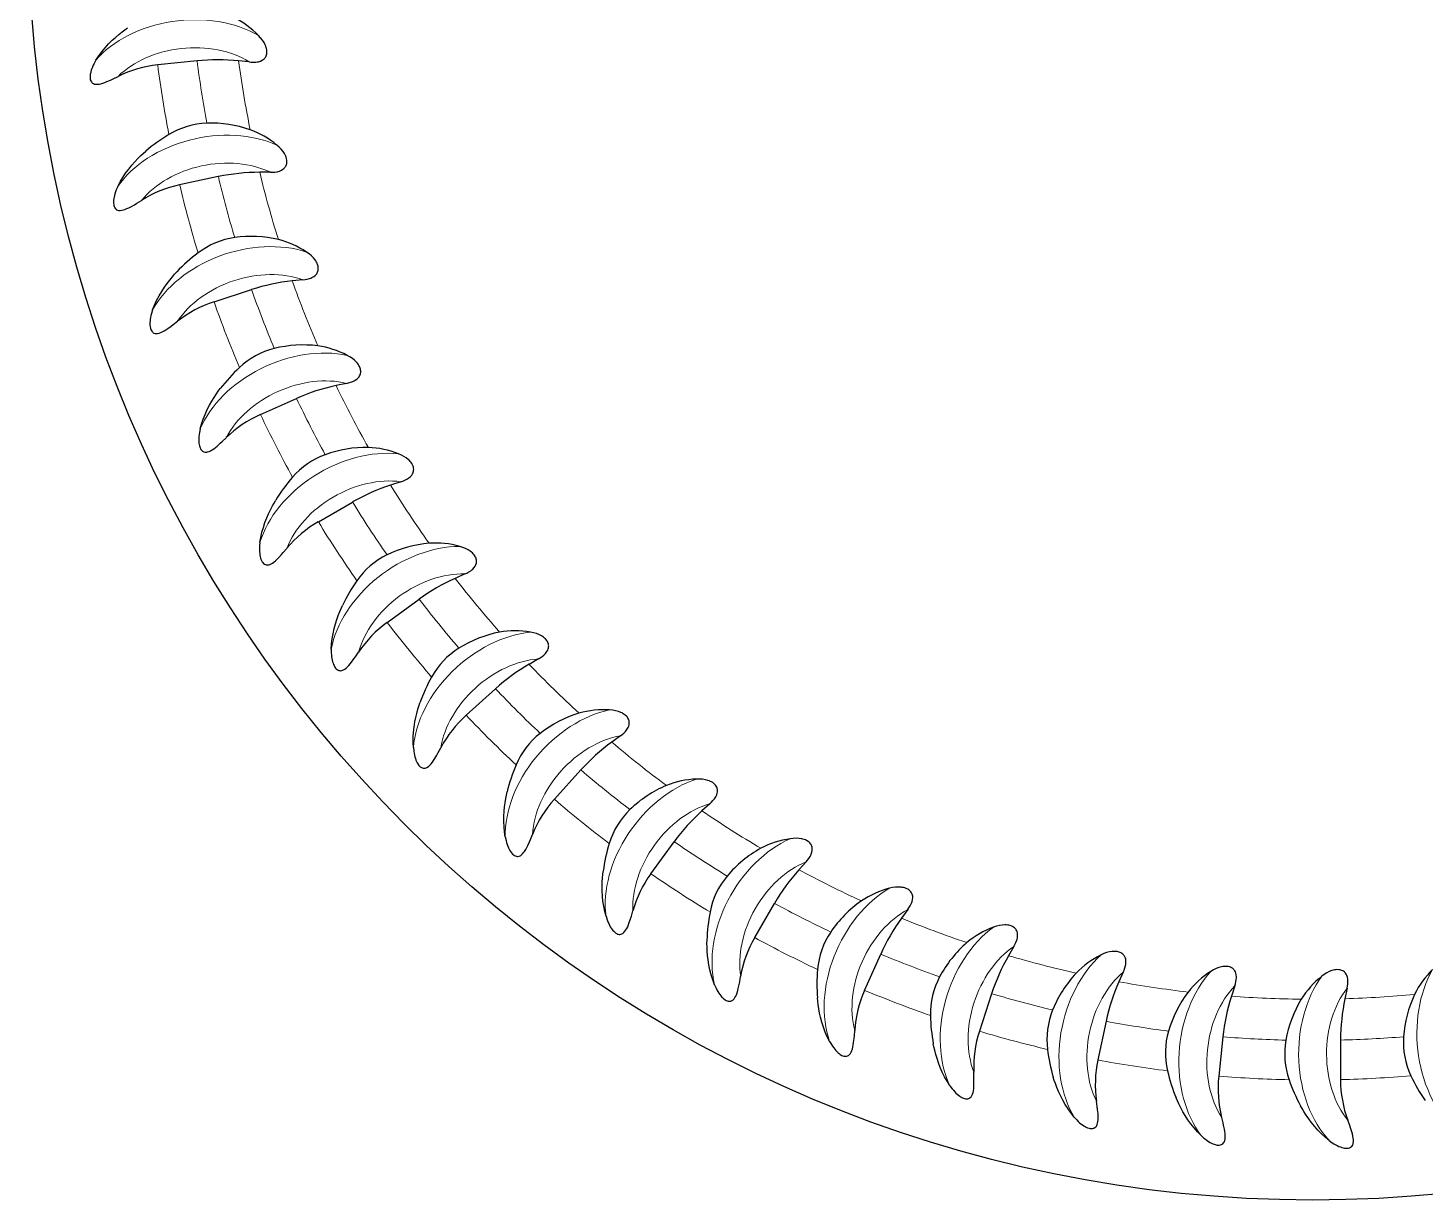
# Model space of a CAD drawing. Extents: x 197 to 920, y -77 to 441.
# Drawn here: x 855.43 to 890.78, y 156.64 to 186.3 of the extents above; entities that cross this region are included whole.
import ezdxf

# ---------------------------------------------------------------- set-up
doc = ezdxf.new("R2010")
doc.units = 0
doc.header["$LTSCALE"] = 7
doc.header["$MEASUREMENT"] = 0
doc.layers.add('8', color=250, linetype='CONTINUOUS', lineweight=15)

msp = doc.modelspace()

# ---------------------------------------------------------------- linework, layer by layer
at = {"layer": '8', "lineweight": 30, "ltscale": 0.025007}
for p, q in [((859.711, 185.467), (858.716, 185.362)), ((860.141, 179.37), (861.092, 179.679)), ((861.315, 176.518), (862.229, 176.925)), ((862.78, 173.805), (863.647, 174.305)), ((864.521, 171.26), (865.331, 171.848)), ((866.519, 168.911), (867.262, 169.58)), ((868.751, 166.783), (869.421, 167.526)), ((871.194, 164.9), (871.782, 165.71)), ((873.82, 163.283), (874.32, 164.15)), ((876.6, 161.95), (877.007, 162.864)), ((879.814, 161.865), (879.505, 160.914)), ((882.71, 161.166), (882.502, 160.188)), ((885.663, 160.773), (885.558, 159.779))]:
    msp.add_line(p, q, dxfattribs=at)
at = {"layer": '8', "lineweight": 30, "ltscale": 0.006776}
for p, q in [((861.032, 185.439), (860.762, 185.467)), ((861.567, 182.647), (861.296, 182.647)), ((862.39, 179.927), (862.121, 179.898)), ((863.494, 177.307), (863.229, 177.25)), ((864.865, 174.817), (864.607, 174.733)), ((866.489, 172.484), (866.241, 172.374)), ((868.348, 170.334), (868.113, 170.198)), ((870.421, 168.39), (870.202, 168.23)), ((872.686, 166.673), (872.485, 166.491)), ((875.119, 165.202), (874.938, 165.001)), ((880.377, 163.061), (880.241, 162.826)), ((885.965, 162.06), (885.881, 161.802)), ((888.806, 162.003), (888.751, 161.737))]:
    msp.add_line(p, q, dxfattribs=at)
at = {"layer": '8', "lineweight": 30, "ltscale": 0.025008}
for p, q in [((860.25, 182.537), (859.271, 182.329)), ((888.641, 160.691), (888.641, 159.691))]:
    msp.add_line(p, q, dxfattribs=at)
at = {"layer": '8', "lineweight": 30, "ltscale": 0.006777}
for p, q in [((877.692, 163.994), (877.533, 163.774)), ((883.144, 162.414), (883.035, 162.166))]:
    msp.add_line(p, q, dxfattribs=at)
at = {"layer": '8', "lineweight": 30}
for points in [[(857.155, 185.485), (857.227, 185.593), (857.304, 185.698), (857.387, 185.798), (857.475, 185.895), (857.568, 185.987), (857.649, 186.061), (857.733, 186.133), (857.819, 186.201), (857.885, 186.251), (857.953, 186.299)], [(861.032, 185.439), (861.085, 185.435), (861.142, 185.433), (861.202, 185.436), (861.233, 185.44), (861.263, 185.446), (861.315, 185.461), (861.356, 185.481), (861.384, 185.499), (861.406, 185.518), (861.423, 185.535), (861.436, 185.552), (861.449, 185.572), (861.458, 185.592), (861.467, 185.618), (861.474, 185.644), (861.477, 185.669), (861.478, 185.694), (861.475, 185.744), (861.469, 185.776), (861.461, 185.807), (861.45, 185.839), (861.437, 185.87), (861.406, 185.931), (861.367, 185.991), (861.321, 186.05), (861.268, 186.108)], [(857.155, 185.485), (857.108, 185.403), (857.085, 185.358), (857.064, 185.311), (857.047, 185.271), (857.033, 185.229), (857.022, 185.19), (857.013, 185.15), (857.007, 185.119), (857.004, 185.086), (857.004, 185.037), (857.007, 185.013), (857.012, 184.989), (857.023, 184.959), (857.038, 184.932), (857.051, 184.917), (857.065, 184.905), (857.089, 184.89), (857.115, 184.881), (857.135, 184.877), (857.155, 184.875), (857.195, 184.875), (857.235, 184.88), (857.275, 184.888), (857.327, 184.903), (857.379, 184.921), (857.431, 184.941), (857.526, 184.982), (857.588, 185.012), (857.713, 185.072)], [(857.706, 182.288), (857.766, 182.403), (857.832, 182.515), (857.904, 182.624), (857.982, 182.729), (858.065, 182.83), (858.137, 182.913), (858.213, 182.992), (858.292, 183.07), (858.352, 183.126), (858.415, 183.181)], [(861.567, 182.647), (861.62, 182.649), (861.677, 182.653), (861.736, 182.663), (861.767, 182.67), (861.796, 182.679), (861.846, 182.699), (861.885, 182.723), (861.911, 182.744), (861.931, 182.765), (861.945, 182.784), (861.957, 182.802), (861.967, 182.823), (861.974, 182.844), (861.981, 182.871), (861.984, 182.897), (861.985, 182.923), (861.984, 182.948), (861.975, 182.997), (861.966, 183.028), (861.955, 183.058), (861.941, 183.089), (861.925, 183.119), (861.887, 183.176), (861.843, 183.231), (861.791, 183.285), (861.732, 183.337)], [(857.706, 182.288), (857.668, 182.202), (857.65, 182.154), (857.633, 182.106), (857.621, 182.063), (857.611, 182.02), (857.604, 181.98), (857.599, 181.94), (857.598, 181.908), (857.598, 181.876), (857.603, 181.827), (857.608, 181.803), (857.616, 181.78), (857.629, 181.751), (857.648, 181.726), (857.662, 181.712), (857.678, 181.701), (857.703, 181.69), (857.729, 181.683), (857.749, 181.681), (857.769, 181.681), (857.809, 181.685), (857.849, 181.694), (857.888, 181.707), (857.938, 181.727), (857.988, 181.75), (858.038, 181.776), (858.128, 181.827), (858.186, 181.862), (858.304, 181.936)], [(862.39, 179.927), (862.443, 179.934), (862.499, 179.944), (862.557, 179.96), (862.587, 179.97), (862.615, 179.982), (862.662, 180.008), (862.699, 180.035), (862.722, 180.059), (862.74, 180.081), (862.753, 180.102), (862.762, 180.122), (862.77, 180.144), (862.775, 180.165), (862.779, 180.192), (862.779, 180.219), (862.778, 180.244), (862.773, 180.269), (862.76, 180.318), (862.748, 180.347), (862.733, 180.376), (862.716, 180.405), (862.697, 180.433), (862.654, 180.486), (862.604, 180.536), (862.546, 180.584), (862.482, 180.63)], [(858.588, 179.166), (858.636, 179.287), (858.69, 179.405), (858.75, 179.52), (858.817, 179.633), (858.888, 179.743), (858.952, 179.832), (859.019, 179.919), (859.089, 180.004), (859.143, 180.067), (859.2, 180.128)], [(858.588, 179.166), (858.559, 179.076), (858.546, 179.027), (858.535, 178.977), (858.528, 178.934), (858.522, 178.89), (858.519, 178.849), (858.519, 178.809), (858.52, 178.777), (858.524, 178.745), (858.534, 178.696), (858.542, 178.673), (858.551, 178.651), (858.568, 178.624), (858.589, 178.601), (858.605, 178.589), (858.621, 178.579), (858.648, 178.571), (858.675, 178.567), (858.695, 178.567), (858.715, 178.569), (858.754, 178.577), (858.793, 178.59), (858.83, 178.607), (858.878, 178.632), (858.925, 178.66), (858.972, 178.691), (859.056, 178.751), (859.11, 178.793), (859.22, 178.878)], [(863.494, 177.307), (863.546, 177.32), (863.6, 177.336), (863.656, 177.357), (863.685, 177.371), (863.711, 177.386), (863.756, 177.416), (863.789, 177.447), (863.81, 177.473), (863.825, 177.498), (863.836, 177.519), (863.843, 177.54), (863.849, 177.563), (863.852, 177.585), (863.852, 177.612), (863.85, 177.638), (863.846, 177.664), (863.839, 177.688), (863.82, 177.734), (863.805, 177.763), (863.788, 177.79), (863.768, 177.817), (863.746, 177.843), (863.697, 177.891), (863.642, 177.936), (863.58, 177.977), (863.512, 178.016)], [(859.792, 176.153), (859.827, 176.278), (859.868, 176.401), (859.916, 176.523), (859.97, 176.642), (860.03, 176.758), (860.084, 176.854), (860.141, 176.947), (860.202, 177.039), (860.25, 177.107), (860.299, 177.174)], [(859.792, 176.153), (859.772, 176.061), (859.765, 176.01), (859.759, 175.96), (859.756, 175.916), (859.755, 175.872), (859.756, 175.831), (859.76, 175.791), (859.765, 175.759), (859.772, 175.727), (859.787, 175.68), (859.797, 175.658), (859.809, 175.637), (859.829, 175.612), (859.852, 175.591), (859.869, 175.581), (859.886, 175.573), (859.913, 175.567), (859.94, 175.566), (859.961, 175.568), (859.98, 175.572), (860.018, 175.585), (860.055, 175.602), (860.091, 175.622), (860.136, 175.653), (860.18, 175.686), (860.223, 175.721), (860.3, 175.79), (860.35, 175.837), (860.45, 175.933)], [(864.865, 174.817), (864.915, 174.835), (864.968, 174.857), (865.021, 174.884), (865.048, 174.901), (865.073, 174.918), (865.114, 174.953), (865.144, 174.987), (865.162, 175.015), (865.175, 175.042), (865.183, 175.064), (865.188, 175.085), (865.191, 175.109), (865.192, 175.131), (865.19, 175.158), (865.185, 175.184), (865.178, 175.209), (865.168, 175.232), (865.145, 175.276), (865.127, 175.303), (865.107, 175.328), (865.084, 175.353), (865.06, 175.376), (865.006, 175.419), (864.947, 175.458), (864.881, 175.493), (864.809, 175.524)], [(861.304, 173.282), (861.326, 173.411), (861.354, 173.538), (861.389, 173.663), (861.43, 173.787), (861.477, 173.909), (861.521, 174.01), (861.568, 174.109), (861.619, 174.207), (861.66, 174.28), (861.702, 174.351)], [(861.304, 173.282), (861.294, 173.189), (861.292, 173.138), (861.291, 173.087), (861.293, 173.043), (861.297, 172.999), (861.302, 172.959), (861.31, 172.919), (861.318, 172.888), (861.328, 172.857), (861.348, 172.812), (861.361, 172.791), (861.375, 172.771), (861.397, 172.748), (861.422, 172.73), (861.44, 172.722), (861.458, 172.716), (861.486, 172.713), (861.513, 172.715), (861.533, 172.719), (861.552, 172.725), (861.589, 172.741), (861.624, 172.762), (861.657, 172.786), (861.698, 172.821), (861.739, 172.858), (861.778, 172.898), (861.848, 172.974), (861.892, 173.026), (861.982, 173.133)], [(866.489, 172.484), (866.537, 172.507), (866.587, 172.535), (866.638, 172.568), (866.662, 172.586), (866.685, 172.606), (866.722, 172.646), (866.749, 172.683), (866.764, 172.713), (866.774, 172.74), (866.779, 172.763), (866.782, 172.785), (866.783, 172.808), (866.781, 172.83), (866.776, 172.857), (866.769, 172.883), (866.759, 172.906), (866.747, 172.929), (866.719, 172.97), (866.699, 172.995), (866.676, 173.018), (866.651, 173.04), (866.624, 173.061), (866.567, 173.098), (866.503, 173.13), (866.434, 173.158), (866.359, 173.182)], [(863.108, 170.586), (863.116, 170.716), (863.131, 170.845), (863.153, 170.973), (863.181, 171.101), (863.215, 171.227), (863.248, 171.332), (863.284, 171.436), (863.325, 171.538), (863.358, 171.615), (863.392, 171.69)], [(868.348, 170.334), (868.393, 170.362), (868.44, 170.394), (868.487, 170.432), (868.509, 170.454), (868.53, 170.476), (868.563, 170.519), (868.585, 170.558), (868.597, 170.59), (868.604, 170.618), (868.607, 170.642), (868.608, 170.663), (868.606, 170.687), (868.602, 170.709), (868.594, 170.735), (868.584, 170.759), (868.572, 170.782), (868.558, 170.803), (868.526, 170.841), (868.503, 170.864), (868.478, 170.884), (868.451, 170.903), (868.422, 170.921), (868.361, 170.952), (868.295, 170.978), (868.223, 170.998), (868.146, 171.014)], [(863.108, 170.586), (863.108, 170.491), (863.111, 170.441), (863.116, 170.39), (863.122, 170.346), (863.13, 170.303), (863.14, 170.264), (863.152, 170.225), (863.163, 170.195), (863.177, 170.165), (863.201, 170.123), (863.216, 170.103), (863.232, 170.085), (863.256, 170.064), (863.283, 170.049), (863.302, 170.042), (863.321, 170.039), (863.348, 170.038), (863.375, 170.043), (863.394, 170.049), (863.413, 170.057), (863.448, 170.077), (863.48, 170.102), (863.51, 170.129), (863.548, 170.168), (863.584, 170.209), (863.619, 170.253), (863.681, 170.336), (863.72, 170.392), (863.798, 170.508)], [(865.184, 168.093), (865.178, 168.222), (865.18, 168.352), (865.188, 168.483), (865.202, 168.612), (865.223, 168.742), (865.245, 168.849), (865.271, 168.956), (865.3, 169.062), (865.324, 169.142), (865.351, 169.221)], [(870.421, 168.39), (870.463, 168.422), (870.507, 168.46), (870.549, 168.502), (870.57, 168.526), (870.588, 168.55), (870.616, 168.596), (870.634, 168.638), (870.643, 168.67), (870.647, 168.699), (870.647, 168.723), (870.646, 168.745), (870.641, 168.768), (870.635, 168.789), (870.625, 168.814), (870.612, 168.838), (870.598, 168.859), (870.582, 168.878), (870.546, 168.913), (870.52, 168.933), (870.493, 168.95), (870.464, 168.967), (870.434, 168.982), (870.37, 169.006), (870.301, 169.024), (870.227, 169.037), (870.149, 169.045)], [(865.184, 168.093), (865.194, 167.999), (865.202, 167.948), (865.212, 167.898), (865.223, 167.856), (865.236, 167.814), (865.249, 167.776), (865.265, 167.738), (865.28, 167.709), (865.296, 167.681), (865.325, 167.642), (865.342, 167.623), (865.36, 167.607), (865.386, 167.589), (865.414, 167.577), (865.433, 167.572), (865.453, 167.57), (865.48, 167.573), (865.506, 167.58), (865.525, 167.589), (865.542, 167.599), (865.575, 167.622), (865.604, 167.65), (865.632, 167.68), (865.666, 167.723), (865.697, 167.768), (865.727, 167.815), (865.779, 167.904), (865.813, 167.964), (865.878, 168.087)], [(872.686, 166.673), (872.725, 166.71), (872.764, 166.751), (872.802, 166.798), (872.82, 166.823), (872.836, 166.85), (872.859, 166.898), (872.872, 166.942), (872.878, 166.975), (872.878, 167.004), (872.877, 167.028), (872.873, 167.049), (872.866, 167.072), (872.858, 167.092), (872.845, 167.116), (872.83, 167.138), (872.813, 167.158), (872.795, 167.176), (872.756, 167.206), (872.728, 167.223), (872.7, 167.238), (872.669, 167.251), (872.637, 167.263), (872.571, 167.28), (872.501, 167.292), (872.426, 167.297), (872.347, 167.296)], [(867.509, 165.83), (867.49, 165.958), (867.478, 166.088), (867.472, 166.218), (867.473, 166.349), (867.48, 166.48), (867.49, 166.589), (867.505, 166.698), (867.523, 166.807), (867.539, 166.888), (867.557, 166.969)], [(867.509, 165.83), (867.529, 165.738), (867.542, 165.688), (867.557, 165.64), (867.572, 165.598), (867.59, 165.558), (867.607, 165.521), (867.627, 165.486), (867.644, 165.459), (867.663, 165.433), (867.696, 165.396), (867.715, 165.38), (867.734, 165.366), (867.762, 165.35), (867.792, 165.341), (867.812, 165.338), (867.831, 165.339), (867.858, 165.344), (867.883, 165.354), (867.901, 165.364), (867.917, 165.376), (867.947, 165.403), (867.973, 165.434), (867.998, 165.467), (868.027, 165.513), (868.053, 165.561), (868.078, 165.611), (868.121, 165.705), (868.148, 165.768), (868.2, 165.897)], [(875.119, 165.202), (875.153, 165.243), (875.188, 165.288), (875.221, 165.339), (875.236, 165.366), (875.249, 165.394), (875.267, 165.444), (875.275, 165.489), (875.277, 165.523), (875.275, 165.552), (875.271, 165.575), (875.265, 165.596), (875.256, 165.618), (875.245, 165.637), (875.23, 165.66), (875.212, 165.68), (875.194, 165.698), (875.174, 165.713), (875.132, 165.74), (875.103, 165.754), (875.073, 165.766), (875.041, 165.776), (875.008, 165.784), (874.94, 165.794), (874.869, 165.798), (874.795, 165.795), (874.717, 165.786)], [(870.058, 163.823), (870.026, 163.948), (870, 164.076), (869.981, 164.205), (869.968, 164.335), (869.961, 164.466), (869.96, 164.575), (869.963, 164.685), (869.97, 164.795), (869.977, 164.878), (869.987, 164.961)], [(877.692, 163.994), (877.722, 164.038), (877.752, 164.087), (877.779, 164.14), (877.791, 164.169), (877.801, 164.198), (877.813, 164.25), (877.817, 164.296), (877.816, 164.329), (877.811, 164.358), (877.804, 164.38), (877.795, 164.401), (877.784, 164.421), (877.772, 164.44), (877.754, 164.461), (877.735, 164.479), (877.715, 164.494), (877.693, 164.508), (877.648, 164.53), (877.618, 164.541), (877.587, 164.549), (877.554, 164.556), (877.521, 164.561), (877.452, 164.564), (877.381, 164.56), (877.307, 164.55), (877.23, 164.533)], [(870.058, 163.823), (870.087, 163.733), (870.105, 163.685), (870.126, 163.639), (870.145, 163.599), (870.166, 163.561), (870.188, 163.526), (870.211, 163.493), (870.231, 163.468), (870.253, 163.444), (870.29, 163.411), (870.31, 163.397), (870.331, 163.384), (870.36, 163.372), (870.391, 163.366), (870.41, 163.365), (870.429, 163.368), (870.456, 163.376), (870.48, 163.389), (870.496, 163.401), (870.511, 163.414), (870.538, 163.444), (870.561, 163.477), (870.582, 163.512), (870.606, 163.561), (870.627, 163.612), (870.647, 163.664), (870.68, 163.762), (870.7, 163.828), (870.738, 163.961)], [(880.377, 163.061), (880.402, 163.108), (880.427, 163.16), (880.448, 163.216), (880.457, 163.246), (880.464, 163.275), (880.471, 163.329), (880.47, 163.374), (880.465, 163.407), (880.457, 163.435), (880.448, 163.457), (880.437, 163.477), (880.424, 163.496), (880.41, 163.513), (880.39, 163.532), (880.369, 163.548), (880.347, 163.561), (880.324, 163.573), (880.278, 163.59), (880.246, 163.597), (880.215, 163.603), (880.181, 163.606), (880.147, 163.607), (880.079, 163.603), (880.009, 163.592), (879.936, 163.574), (879.862, 163.549)], [(872.803, 162.093), (872.757, 162.215), (872.718, 162.339), (872.686, 162.465), (872.659, 162.593), (872.639, 162.722), (872.627, 162.831), (872.618, 162.941), (872.613, 163.051), (872.612, 163.134), (872.613, 163.217)], [(883.144, 162.414), (883.165, 162.463), (883.184, 162.517), (883.199, 162.575), (883.205, 162.606), (883.209, 162.636), (883.21, 162.69), (883.205, 162.735), (883.196, 162.768), (883.185, 162.795), (883.174, 162.816), (883.161, 162.834), (883.146, 162.851), (883.13, 162.867), (883.108, 162.884), (883.086, 162.897), (883.063, 162.908), (883.039, 162.917), (882.991, 162.929), (882.959, 162.934), (882.927, 162.936), (882.893, 162.935), (882.859, 162.933), (882.792, 162.922), (882.723, 162.904), (882.653, 162.878), (882.581, 162.845)], [(872.803, 162.093), (872.841, 162.007), (872.864, 161.961), (872.889, 161.917), (872.913, 161.88), (872.938, 161.844), (872.963, 161.812), (872.99, 161.781), (873.012, 161.758), (873.036, 161.736), (873.076, 161.708), (873.097, 161.695), (873.12, 161.685), (873.15, 161.677), (873.181, 161.673), (873.201, 161.675), (873.219, 161.679), (873.245, 161.69), (873.267, 161.705), (873.282, 161.719), (873.296, 161.734), (873.32, 161.766), (873.339, 161.802), (873.356, 161.839), (873.375, 161.89), (873.391, 161.943), (873.405, 161.997), (873.427, 162.098), (873.44, 162.165), (873.464, 162.302)], [(885.965, 162.06), (885.98, 162.111), (885.993, 162.167), (886.002, 162.226), (886.005, 162.257), (886.006, 162.288), (886.001, 162.341), (885.991, 162.386), (885.979, 162.417), (885.965, 162.443), (885.952, 162.462), (885.938, 162.479), (885.921, 162.495), (885.903, 162.509), (885.88, 162.523), (885.856, 162.534), (885.832, 162.543), (885.807, 162.549), (885.758, 162.556), (885.726, 162.557), (885.694, 162.556), (885.66, 162.552), (885.627, 162.546), (885.561, 162.528), (885.494, 162.503), (885.427, 162.47), (885.36, 162.43)], [(888.806, 162.003), (888.816, 162.055), (888.824, 162.112), (888.827, 162.172), (888.826, 162.203), (888.823, 162.233), (888.814, 162.286), (888.799, 162.329), (888.784, 162.359), (888.767, 162.383), (888.752, 162.401), (888.736, 162.416), (888.717, 162.431), (888.699, 162.442), (888.674, 162.454), (888.649, 162.463), (888.624, 162.469), (888.599, 162.473), (888.549, 162.475), (888.517, 162.472), (888.485, 162.467), (888.452, 162.46), (888.42, 162.451), (888.356, 162.426), (888.293, 162.394), (888.229, 162.354), (888.166, 162.307)], [(875.713, 160.659), (875.655, 160.776), (875.604, 160.895), (875.558, 161.017), (875.518, 161.142), (875.485, 161.268), (875.461, 161.375), (875.441, 161.484), (875.425, 161.593), (875.415, 161.675), (875.407, 161.758)], [(875.713, 160.659), (875.76, 160.578), (875.788, 160.535), (875.818, 160.494), (875.845, 160.459), (875.874, 160.426), (875.902, 160.396), (875.932, 160.369), (875.957, 160.348), (875.983, 160.329), (876.025, 160.305), (876.048, 160.295), (876.071, 160.287), (876.102, 160.282), (876.133, 160.282), (876.153, 160.285), (876.171, 160.292), (876.195, 160.305), (876.216, 160.323), (876.229, 160.338), (876.241, 160.354), (876.261, 160.389), (876.277, 160.426), (876.29, 160.465), (876.303, 160.518), (876.314, 160.572), (876.322, 160.627), (876.334, 160.73), (876.34, 160.798), (876.349, 160.936)], [(878.758, 159.538), (878.688, 159.648), (878.624, 159.761), (878.566, 159.878), (878.513, 159.997), (878.467, 160.12), (878.432, 160.224), (878.401, 160.329), (878.373, 160.436), (878.355, 160.517), (878.338, 160.598)], [(878.758, 159.538), (878.813, 159.462), (878.845, 159.422), (878.879, 159.384), (878.91, 159.352), (878.942, 159.322), (878.973, 159.296), (879.005, 159.272), (879.032, 159.254), (879.06, 159.238), (879.105, 159.218), (879.129, 159.211), (879.152, 159.206), (879.184, 159.203), (879.215, 159.207), (879.234, 159.212), (879.251, 159.22), (879.274, 159.236), (879.293, 159.256), (879.305, 159.272), (879.315, 159.289), (879.331, 159.326), (879.343, 159.365), (879.352, 159.405), (879.359, 159.459), (879.364, 159.514), (879.367, 159.569), (879.367, 159.673), (879.366, 159.741), (879.361, 159.88)], [(881.903, 158.741), (881.822, 158.843), (881.746, 158.949), (881.676, 159.059), (881.612, 159.172), (881.552, 159.289), (881.507, 159.389), (881.465, 159.491), (881.426, 159.594), (881.399, 159.672), (881.374, 159.752)], [(881.903, 158.741), (881.966, 158.671), (882.002, 158.635), (882.039, 158.601), (882.073, 158.572), (882.108, 158.546), (882.142, 158.523), (882.177, 158.502), (882.205, 158.487), (882.235, 158.474), (882.282, 158.459), (882.306, 158.454), (882.33, 158.452), (882.362, 158.453), (882.392, 158.459), (882.41, 158.467), (882.427, 158.477), (882.447, 158.495), (882.464, 158.516), (882.474, 158.534), (882.483, 158.552), (882.495, 158.59), (882.503, 158.63), (882.507, 158.671), (882.509, 158.725), (882.508, 158.78), (882.505, 158.836), (882.495, 158.939), (882.487, 159.007), (882.467, 159.144)], [(885.114, 158.277), (885.022, 158.37), (884.936, 158.468), (884.855, 158.57), (884.779, 158.676), (884.708, 158.786), (884.652, 158.88), (884.6, 158.977), (884.551, 159.076), (884.516, 159.151), (884.483, 159.227)], [(885.114, 158.277), (885.184, 158.214), (885.223, 158.182), (885.264, 158.152), (885.301, 158.127), (885.339, 158.104), (885.374, 158.085), (885.411, 158.068), (885.441, 158.057), (885.472, 158.047), (885.52, 158.036), (885.544, 158.034), (885.569, 158.034), (885.6, 158.038), (885.63, 158.048), (885.647, 158.057), (885.662, 158.069), (885.681, 158.089), (885.696, 158.112), (885.704, 158.131), (885.71, 158.15), (885.718, 158.189), (885.722, 158.23), (885.722, 158.27), (885.719, 158.325), (885.712, 158.379), (885.703, 158.434), (885.682, 158.536), (885.667, 158.602), (885.633, 158.737)], [(888.355, 158.152), (888.255, 158.234), (888.159, 158.322), (888.068, 158.415), (887.981, 158.513), (887.899, 158.615), (887.834, 158.703), (887.772, 158.794), (887.712, 158.887), (887.67, 158.958), (887.629, 159.03)], [(888.355, 158.152), (888.432, 158.096), (888.474, 158.068), (888.518, 158.043), (888.557, 158.022), (888.597, 158.003), (888.635, 157.988), (888.673, 157.975), (888.704, 157.966), (888.736, 157.96), (888.785, 157.955), (888.809, 157.955), (888.834, 157.957), (888.864, 157.965), (888.893, 157.978), (888.909, 157.989), (888.923, 158.002), (888.94, 158.024), (888.952, 158.048), (888.958, 158.068), (888.962, 158.087), (888.966, 158.127), (888.966, 158.168), (888.962, 158.208), (888.952, 158.262), (888.94, 158.316), (888.925, 158.369), (888.894, 158.468), (888.871, 158.533), (888.824, 158.663)]]:
    msp.add_lwpolyline(points, dxfattribs=at)
msp.add_circle((887.934, 189.144), 32.5, dxfattribs=at)
for centre, radius, start, end in [((859.643, 184.527), 2.266, 44.2018, 64.003), ((859.023, 182.417), 2.961, 95.9448, 116.2543), ((860.237, 180.446), 5.048, 84.0207, 95.979), ((860.024, 181.927), 1.963, 91.826, 121.4961), ((860.07, 180.879), 3.012, 70.9018, 92.0707), ((861.205, 179.918), 4.294, 120.9229, 130.532), ((860.281, 181.595), 2.266, 50.2018, 70.003), ((861.298, 177.599), 5.048, 90.0207, 101.979), ((859.884, 179.432), 2.961, 101.9448, 122.2543), ((860.931, 179.049), 1.963, 97.8266, 127.496), ((861.087, 178.012), 3.012, 76.9018, 98.0707), ((861.221, 178.746), 2.266, 56.2018, 76.003), ((862.316, 177.175), 4.294, 126.9229, 136.532), ((862.65, 174.878), 5.048, 96.0207, 107.979), ((861.053, 176.553), 2.961, 107.9448, 128.2543), ((862.134, 176.282), 1.963, 103.8266, 133.496), ((862.398, 175.267), 3.012, 82.9018, 104.0707), ((862.454, 176.011), 2.266, 62.2018, 82.003), ((863.707, 174.562), 4.294, 132.9229, 142.532), ((864.28, 172.313), 5.048, 102.0207, 113.979), ((862.516, 173.813), 2.961, 113.9448, 134.2543), ((863.988, 172.673), 3.012, 88.9018, 110.0707), ((863.967, 173.42), 2.266, 68.2018, 88.003), ((863.62, 173.656), 1.963, 109.8266, 139.496), ((865.364, 172.11), 4.294, 138.9229, 148.532), ((866.169, 169.933), 5.048, 108.0207, 119.979), ((864.258, 171.24), 2.961, 119.9448, 140.2543), ((865.841, 170.261), 3.012, 94.9018, 116.0707), ((865.742, 171.001), 2.266, 74.2018, 94.003), ((865.372, 171.199), 1.963, 115.8266, 145.496), ((867.268, 169.844), 4.294, 144.9229, 154.532), ((868.296, 167.763), 5.048, 114.0207, 125.979), ((866.259, 168.863), 2.961, 125.9448, 146.2543), ((867.936, 168.055), 3.012, 100.9018, 122.0707), ((867.76, 168.78), 2.266, 80.2018, 100.003), ((867.372, 168.939), 1.963, 121.8266, 151.496), ((870.639, 165.828), 5.048, 120.0207, 131.979), ((869.399, 167.79), 4.294, 150.9229, 160.532), ((870.25, 166.08), 3.012, 106.9018, 128.0707), ((869.999, 166.783), 2.266, 86.2018, 106.003), ((868.498, 166.709), 2.961, 131.9448, 152.2543), ((869.596, 166.901), 1.963, 127.8266, 157.496), ((873.171, 164.147), 5.048, 126.0207, 137.979), ((871.732, 165.969), 4.294, 156.9229, 166.532), ((872.434, 165.031), 2.266, 92.2018, 112.003), ((872.757, 164.358), 3.012, 112.9018, 134.0707), ((870.95, 164.8), 2.961, 137.9448, 158.2543), ((872.022, 165.106), 1.963, 133.8266, 163.496), ((875.864, 162.741), 5.048, 132.0207, 143.979), ((875.04, 163.543), 2.266, 98.2018, 118.003), ((874.244, 164.403), 4.294, 162.9229, 172.532), ((875.431, 162.907), 3.012, 118.9018, 140.0707), ((873.587, 163.158), 2.961, 143.9448, 164.2543), ((874.622, 163.574), 1.963, 139.8266, 169.496), ((878.69, 161.624), 5.048, 138.0207, 149.979), ((877.787, 162.335), 2.266, 104.2018, 124.003), ((878.242, 161.744), 3.012, 124.9018, 146.0707), ((876.905, 163.107), 4.294, 168.9229, 178.532), ((881.618, 160.809), 5.048, 144.0207, 155.979), ((877.367, 162.323), 1.963, 145.8266, 175.496), ((880.644, 161.422), 2.266, 110.2018, 130.003), ((876.382, 161.801), 2.961, 149.9448, 170.2543), ((881.159, 160.881), 3.012, 130.9018, 152.0707), ((884.614, 160.304), 5.048, 150.0207, 161.979), ((883.582, 160.812), 2.266, 116.2018, 136.003), ((879.687, 162.097), 4.294, 174.9229, 184.532), ((880.229, 161.365), 1.963, 151.8266, 181.496), ((884.151, 160.328), 3.012, 136.9018, 158.0707), ((886.567, 160.512), 2.266, 122.2018, 142.003), ((889.568, 160.526), 2.266, 128.2018, 148.003), ((892.55, 160.854), 2.266, 134.2018, 154.003), ((879.304, 160.743), 2.961, 155.9448, 176.2543), ((887.647, 160.115), 5.048, 156.0207, 167.979), ((887.184, 160.09), 3.012, 142.9018, 164.0707), ((890.683, 160.244), 5.048, 162.0207, 173.979), ((890.225, 160.171), 3.012, 148.9018, 170.0707), ((893.689, 160.69), 5.048, 168.0207, 179.979), ((893.241, 160.569), 3.012, 154.9018, 176.0707), ((882.559, 161.383), 4.294, 180.9229, 190.532), ((883.175, 160.712), 1.963, 157.8266, 187.496), ((882.32, 159.997), 2.961, 161.9448, 182.2543), ((886.173, 160.37), 1.963, 163.8268, 193.4941), ((889.19, 160.344), 1.963, 169.8268, 199.4959), ((892.193, 160.633), 1.963, 175.8267, 205.4961), ((885.49, 160.973), 4.294, 186.9229, 196.532), ((885.397, 159.569), 2.961, 167.9448, 188.2543), ((888.448, 160.872), 4.294, 192.9229, 202.532), ((888.502, 159.466), 2.961, 173.9448, 194.2543), ((894.315, 161.597), 4.294, 204.9229, 214.532), ((891.401, 161.081), 4.294, 198.9229, 208.532), ((891.601, 159.688), 2.961, 179.9448, 200.2543)]:
    msp.add_arc(centre, radius, start, end, dxfattribs=at)
at = {"layer": '8', "lineweight": 13}
for radius, start, end in [(29.461, 187.3753, 190.8435), (28.461, 187.4236, 190.6391), (27.419, 187.7075, 191.3993), (28.461, 193.4236, 196.6391), (27.419, 193.7075, 197.3993), (29.461, 193.3753, 196.8435), (28.461, 199.4236, 202.6391), (27.419, 199.7075, 203.3993), (29.461, 199.3753, 202.8435), (27.419, 205.7075, 209.3993), (28.461, 205.4236, 208.6391), (29.461, 205.3753, 208.8435), (27.419, 211.7075, 215.3993), (28.461, 211.4236, 214.6391), (29.461, 211.3753, 214.8435), (27.419, 217.7075, 221.3993), (28.461, 217.4236, 220.6391), (29.461, 217.3753, 220.8435), (27.419, 223.7075, 227.3993), (28.461, 223.4236, 226.6391), (29.461, 223.3753, 226.8435), (27.419, 229.7075, 233.3993), (28.461, 229.4236, 232.6391), (29.461, 229.3753, 232.8435), (27.419, 235.7075, 239.3993), (28.461, 235.4236, 238.6391), (29.461, 235.3753, 238.8435), (27.419, 241.7075, 245.3993), (28.461, 241.4236, 244.6391), (27.419, 247.7075, 251.3993), (29.461, 241.3753, 244.8435), (28.461, 247.4236, 250.6391), (27.419, 253.7075, 257.3993), (29.461, 247.3753, 250.8435), (27.419, 259.7075, 263.3993), (28.461, 253.4236, 256.6391), (27.419, 265.7075, 269.3993), (27.419, 271.7075, 275.3993), (29.461, 253.3753, 256.8435), (28.461, 259.4236, 262.6391), (28.461, 265.4236, 268.6391), (28.461, 271.4236, 274.6391), (29.461, 259.3753, 262.8435), (29.461, 265.3753, 268.8435), (29.461, 271.3753, 274.8435)]:
    msp.add_arc((887.934, 189.144), radius, start, end, dxfattribs=at)
at = {"layer": '8', "lineweight": 13, "extrusion": (0, 0, -1)}
for centre, major_axis, start_param, end_param in [((859.457, 184.558), (-2.725, -0.286), 0.64326, 2.36959), ((859.494, 184.207), (-2.228, -0.234), 0.722324, 2.404496), ((860.092, 181.607), (-2.68, -0.57), 0.64326, 2.36959), ((860.166, 181.261), (-2.191, -0.466), 0.722324, 2.404496), ((861.033, 178.738), (-2.606, -0.847), 0.64326, 2.36959), ((861.142, 178.402), (-2.13, -0.692), 0.722324, 2.404496), ((862.268, 175.983), (-2.503, -1.114), 0.64326, 2.36959), ((862.412, 175.66), (-2.046, -0.911), 0.722324, 2.404496), ((863.784, 173.372), (-2.373, -1.37), 0.64326, 2.36959), ((863.961, 173.066), (-1.94, -1.12), 0.722324, 2.404496), ((865.565, 170.934), (-2.217, -1.611), 0.64326, 2.36959), ((865.773, 170.648), (-1.812, -1.317), 0.722324, 2.404496), ((867.591, 168.696), (-2.036, -1.833), 0.64326, 2.36959), ((867.827, 168.433), (-1.665, -1.499), 0.722324, 2.404496), ((869.84, 166.682), (-1.833, -2.036), 0.64326, 2.36959), ((870.102, 166.445), (-1.499, -1.665), 0.722324, 2.404496), ((872.287, 164.913), (-1.611, -2.217), 0.64326, 2.36959), ((872.573, 164.705), (-1.317, -1.812), 0.722324, 2.404496), ((874.905, 163.41), (-1.37, -2.373), 0.64326, 2.36959), ((875.212, 163.234), (-1.12, -1.94), 0.722324, 2.404496), ((877.667, 162.19), (-1.114, -2.503), 0.64326, 2.36959), ((877.99, 162.046), (-0.911, -2.046), 0.722324, 2.404496), ((880.54, 161.264), (-0.847, -2.606), 0.64326, 2.36959), ((880.877, 161.155), (-0.692, -2.13), 0.722324, 2.404496), ((883.495, 160.644), (-0.57, -2.68), 0.64326, 2.36959), ((883.841, 160.57), (-0.466, -2.191), 0.722324, 2.404496), ((886.498, 160.336), (-0.286, -2.725), 0.64326, 2.36959), ((889.518, 160.344), (0, -2.74), 0.64326, 2.36959), ((892.519, 160.667), (0.286, -2.725), 0.64326, 2.36959), ((886.85, 160.299), (-0.234, -2.228), 0.722324, 2.404496), ((889.871, 160.344), (0, -2.24), 0.722324, 2.404496)]:
    msp.add_ellipse(centre, major_axis=major_axis, ratio=0.707107, start_param=start_param, end_param=end_param, dxfattribs=at)

doc.saveas('drawing.dxf')
